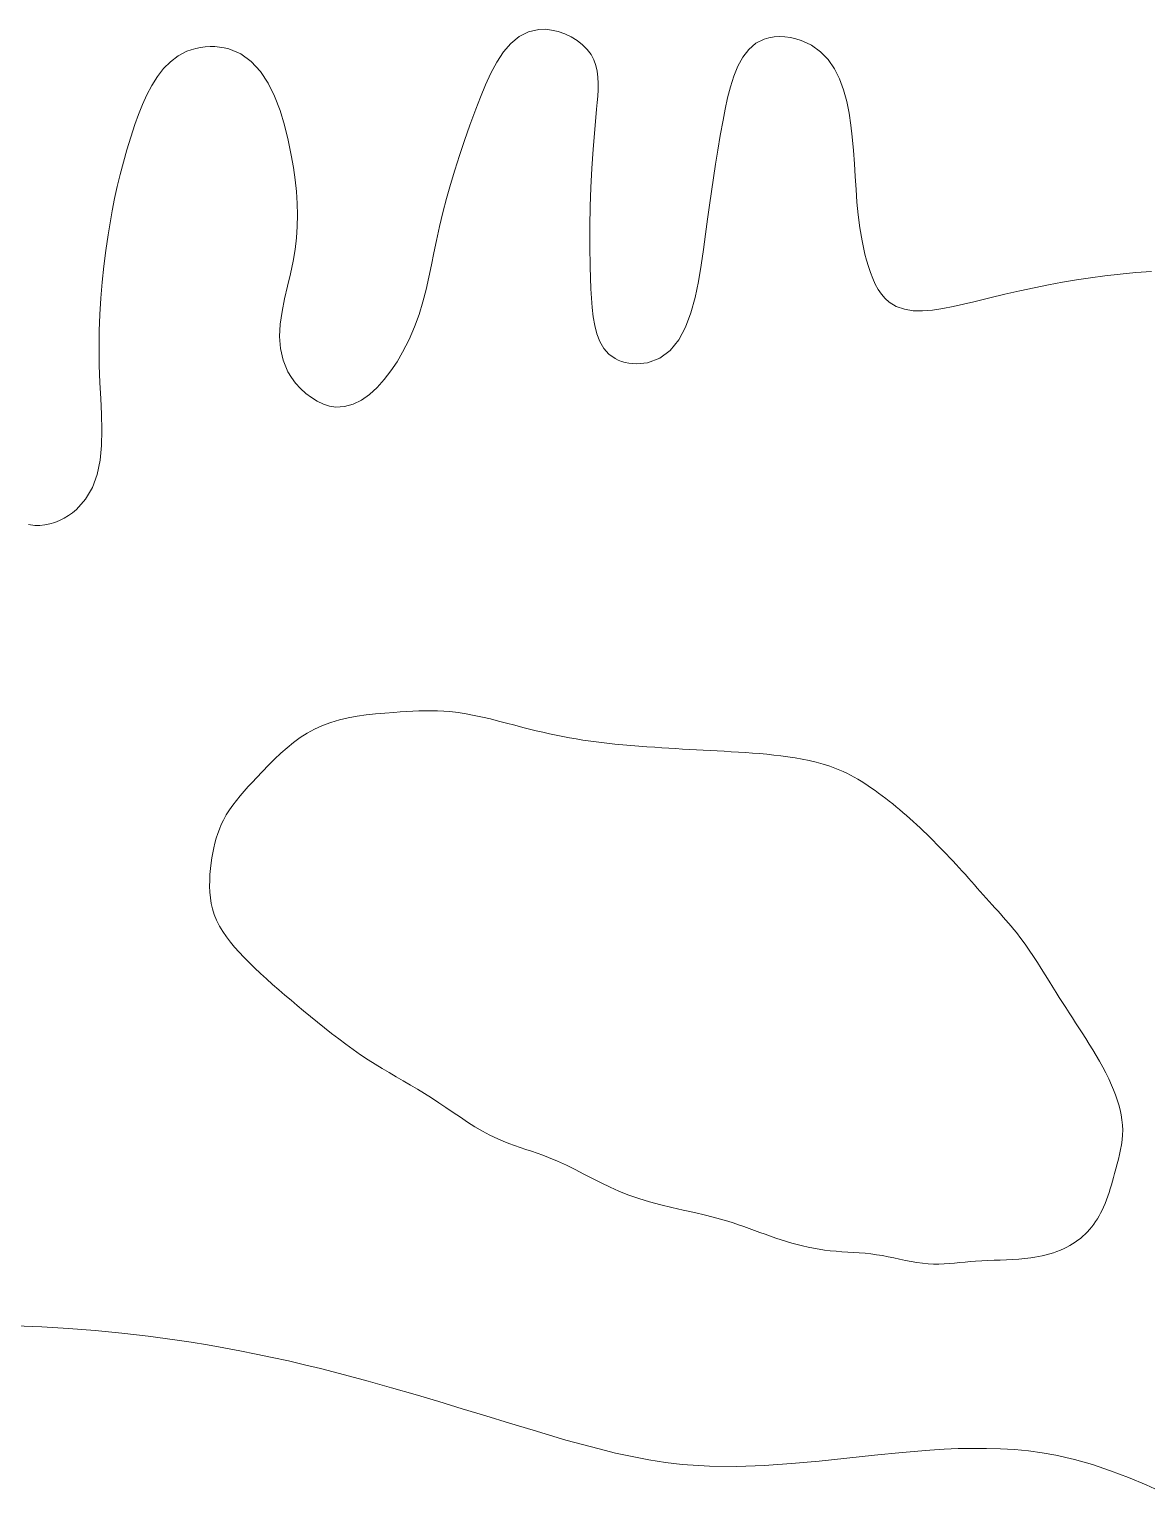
# Model space of a CAD drawing. Header units: millimetres. Extents: x -0.1 to 63, y 0 to 35.
# Drawn here: x 52.636 to 55.547, y 23.948 to 27.762 of the extents above; entities that cross this region are included whole.
import ezdxf

# ---------------------------------------------------------------- set-up
doc = ezdxf.new("R2010")
doc.units = ezdxf.units.MM
doc.header["$MEASUREMENT"] = 0
doc.layers.add('layout4', color=7, linetype='CONTINUOUS', lineweight=0)

msp = doc.modelspace()

# ---------------------------------------------------------------- linework, layer by layer
at = {"layer": 'layout4', "color": 6, "linetype": 'CONTINUOUS'}
for points in [[(55.55971598107527, 27.130432298030936), (55.51864101057527, 27.127594926830934), (55.47801689567527, 27.123873993230944), (55.437954616875274, 27.11932660873094), (55.40101675297527, 27.11436762653093), (55.36441962597527, 27.108746721730935), (55.327914828175274, 27.102475636130944), (55.29125395167527, 27.095566111330935), (55.25418858877527, 27.088029889030935), (55.216470331675275, 27.079878711030943), (55.17785077247527, 27.07112431883094), (55.13808150347527, 27.061778454130945), (55.09691411687527, 27.051852858730935), (55.070003183175274, 27.045343773330938), (55.042805791475274, 27.039150270330936), (55.015699605775275, 27.033817028730933), (54.98906228977527, 27.029888727930935), (54.963271507375275, 27.027910047130945), (54.93870492257527, 27.028425665630948), (54.915740199175275, 27.031980262530936), (54.89475500097527, 27.03911851713094), (54.876126991875275, 27.050385108730932), (54.865651934075274, 27.05988349763095), (54.856211307275274, 27.07103771393093), (54.84773363977527, 27.083613940230947), (54.84014745987527, 27.09737835923094), (54.83338129597527, 27.112097153330936), (54.82736367637527, 27.127536505230935), (54.82202312947527, 27.143462597530938), (54.81728818347527, 27.159641612830935), (54.813087366875266, 27.17583973373094), (54.80548043557527, 27.210626763530936), (54.799717955975275, 27.244629537030928), (54.79543350687527, 27.27808982743093), (54.79226066717527, 27.311249408130948), (54.78983301547527, 27.34435005253094), (54.78778413087527, 27.377633533930943), (54.78574759197527, 27.41134162563094), (54.78335697767527, 27.44571610113094), (54.780245866875276, 27.48099873373094), (54.77671899997527, 27.511886614130944), (54.772013190675274, 27.543037263030936), (54.765741010075274, 27.573876048430943), (54.75751502947527, 27.603828338330942), (54.74694781997527, 27.63231950063094), (54.73365195277527, 27.658774903430935), (54.717239999075275, 27.682619914530928), (54.69732453007527, 27.703279902030943), (54.67351811687527, 27.720180233730943), (54.66080618787527, 27.72671138083095), (54.64734891237527, 27.732204414430935), (54.63336214397527, 27.73659498353093), (54.61906173657527, 27.739818737130943), (54.60466354357527, 27.741811324030948), (54.59038341897527, 27.74250839323093), (54.57643721637527, 27.74184559363094), (54.56304078937527, 27.739758574130942), (54.55040999187527, 27.736182983730938), (54.52888265457527, 27.725183414330942), (54.51058499307527, 27.709278563130933), (54.49516513517527, 27.689229944530936), (54.482271208875275, 27.665799072930934), (54.471551341775275, 27.639747462830936), (54.46265366177527, 27.611836628430936), (54.45522629677527, 27.58282808433094), (54.448917374575274, 27.55348334493094), (54.443375022975275, 27.524563924530934), (54.43620041537527, 27.484829655130937), (54.42973569567527, 27.446983139330936), (54.42383532967527, 27.410463981930942), (54.41835378307527, 27.37471178753094), (54.41314552157527, 27.339166160930944), (54.40806501107527, 27.303266706730934), (54.40296671727528, 27.266453029630934), (54.397705105875275, 27.228164734430948), (54.39213464267527, 27.187841425730934), (54.386241088775265, 27.14675974543094), (54.379280292575274, 27.10460784683094), (54.37060862547527, 27.06273515003093), (54.35958245847527, 27.02249107513094), (54.34555816277527, 26.985225042330935), (54.327892109575274, 26.952286471630938), (54.30594067007527, 26.92502478323094), (54.27906021547527, 26.904789397230942), (54.246607116875275, 26.892929733730934), (54.237249608075274, 26.891388574130943), (54.22759953077527, 26.890507012130936), (54.217780180175275, 26.890294040730936), (54.20791485137527, 26.89075865323093), (54.198126839575266, 26.89190984273094), (54.18853943997527, 26.893756602430937), (54.17927594787527, 26.89630792533094), (54.170459658475274, 26.899572804730937), (54.16221386687527, 26.903560233730943), (54.14601558527527, 26.91519263863094), (54.13299210627527, 26.93008671263094), (54.122769742275274, 26.94776255933094), (54.114974805675274, 26.967740282330936), (54.10923360897527, 26.98953998503094), (54.10517246457527, 27.01268177113094), (54.10241768497527, 27.03668574413093), (54.100595582575274, 27.061072007630937), (54.09933246977527, 27.085360665130935), (54.09717468977527, 27.142426776830945), (54.096070804775266, 27.196717029930937), (54.09597462317527, 27.24888403633093), (54.096839953375266, 27.299580407330936), (54.09862060387527, 27.34945875483095), (54.10127038317527, 27.399171690430933), (54.104743099675275, 27.449371825730935), (54.10899256197527, 27.500711772330945), (54.11397257837527, 27.553844141830933), (54.115582734475275, 27.570443679930943), (54.11699517317527, 27.58713919413094), (54.11794879887527, 27.603800227330936), (54.11818251567527, 27.620296322630935), (54.11743522797527, 27.636497022930936), (54.11544583997527, 27.652271871230933), (54.11195325597527, 27.66749041043094), (54.10669638017527, 27.682022183630945), (54.099414116875266, 27.69573673373094), (54.08930569867527, 27.709243379930935), (54.07702001197527, 27.721538079830932), (54.06295095017527, 27.73247455803094), (54.04749240697527, 27.74190653933094), (54.03103827587527, 27.749687748530945), (54.01398245017527, 27.75567191023094), (53.99671882367527, 27.759712749430943), (53.97964128967527, 27.761663990630936), (53.96314374187527, 27.76137935873095), (53.93643202867527, 27.75533362253094), (53.91244932967527, 27.742889405830933), (53.890935928075265, 27.724958783830942), (53.87163210677527, 27.702453831330942), (53.85427814907527, 27.676286623230936), (53.83861433817527, 27.64736923443094), (53.82438095697527, 27.61661374003094), (53.81131828887527, 27.584932214830943), (53.799166616875276, 27.553236733730937), (53.78385569357527, 27.511664399930932), (53.76966825567527, 27.47150052873094), (53.75654285477527, 27.432519549930944), (53.744418042475274, 27.39449589323094), (53.73323237047527, 27.357203988430935), (53.722924390275274, 27.320418265330943), (53.713432653575275, 27.283913153630948), (53.704695711875274, 27.24746308323094), (53.69665211687527, 27.210842483730943), (53.69025233067527, 27.179423372330945), (53.68391757417527, 27.147736229330945), (53.67725589047527, 27.115799480530935), (53.669875323075274, 27.08363155163094), (53.661383914975275, 27.051250868430937), (53.65138970957527, 27.018675856730937), (53.63950075007527, 26.985924942430938), (53.625325079675264, 26.953016551130943), (53.60847074187527, 26.919969108730935), (53.59408629037527, 26.895535145930932), (53.57815240987527, 26.87169898633094), (53.56080245597527, 26.84912453923094), (53.54216978447527, 26.82847571383094), (53.52238775137527, 26.81041641933095), (53.501589712175274, 26.795610564830934), (53.47990902287527, 26.78472205953093), (53.45747903917527, 26.778414812830942), (53.43443311687527, 26.777352733730932), (53.41827865347527, 26.779942807030945), (53.402133962375274, 26.78507461063094), (53.38623846007527, 26.792477951530937), (53.37083156337527, 26.80188263703094), (53.35615268857527, 26.813018474230944), (53.34244125257527, 26.825615270330943), (53.32993667167527, 26.839402832430945), (53.31887836257527, 26.854110967930936), (53.30950574187527, 26.869469483730935), (53.29698383857527, 26.899027149230932), (53.290158358375265, 26.929682105130937), (53.28809583127527, 26.961222308930942), (53.28986278737527, 26.993435718030938), (53.29452575667527, 27.026110290130944), (53.30115126927527, 27.059033982730938), (53.30880585507527, 27.091994753330937), (53.31655604427527, 27.12478055953093), (53.323468366875275, 27.157179358730943), (53.32859519647527, 27.187763274330933), (53.33215585497527, 27.217970046330944), (53.334214661575274, 27.24797394783094), (53.33483593567527, 27.27794925153094), (53.33408399647527, 27.30807023063093), (53.332023163275274, 27.338511157830933), (53.32871775517527, 27.369446306330943), (53.32423209167527, 27.40104994903095), (53.31863049187527, 27.433496358730935), (53.310719127075274, 27.47233153993093), (53.30104541007527, 27.511528138530934), (53.28927108577527, 27.550070298530937), (53.27505789947527, 27.586942163830937), (53.25806759627527, 27.62112787843094), (53.23796192117527, 27.65161158633094), (53.214402619575274, 27.677377431330935), (53.18705143637527, 27.697409557430944), (53.155570116875275, 27.710692108730935), (53.14388785697527, 27.71349761383094), (53.13181057107527, 27.715410282030945), (53.11945979057527, 27.71643498033094), (53.10695704727527, 27.716576575830942), (53.09442387257527, 27.71583993563094), (53.08198179807527, 27.714229926730937), (53.06975235537527, 27.711751416230936), (53.057857076175274, 27.708409271130932), (53.046417491875275, 27.704208358730938), (53.02381207347527, 27.692435647730946), (53.003623902375274, 27.677222340730932), (52.98563081007527, 27.659032370430936), (52.96961062847527, 27.638329669730936), (52.95534118927527, 27.61557817143094), (52.94260032427527, 27.591241808330945), (52.931165865175274, 27.56578451333094), (52.92081564377527, 27.53967021913094), (52.91132749187527, 27.51336285873094), (52.900288752975264, 27.480399147630948), (52.89020928817527, 27.447818414930936), (52.88102645497527, 27.41557106743093), (52.87267761087527, 27.38360751203095), (52.865100113575274, 27.351878155730944), (52.85823132047527, 27.320333405330942), (52.852008589075275, 27.28892366773094), (52.84636927707527, 27.257599349930942), (52.84125074187527, 27.22631085873094), (52.83527143497527, 27.185386924230937), (52.83010994237527, 27.144302707830946), (52.825801580275275, 27.102921440830936), (52.82238166517527, 27.061106354630937), (52.81988551337527, 27.018720680730937), (52.81834844127527, 26.97562765023093), (52.81780576517527, 26.931690494630942), (52.818292801575275, 26.886772445430932), (52.81984486687527, 26.840736733730935), (52.821933149675274, 26.799771368330937), (52.823937545075275, 26.75845957813094), (52.82494073927527, 26.71740507233093), (52.82402541867527, 26.67721156033093), (52.820274269675274, 26.638482751430942), (52.81276997867527, 26.601822355030947), (52.80059523197527, 26.56783408033094), (52.78283271587527, 26.537121636830932), (52.758565116875275, 26.510288733730945), (52.748569111775275, 26.502075421330943), (52.73780835407527, 26.49450281743094), (52.72639705957527, 26.487680718730942), (52.71444944437527, 26.481718922030936), (52.70207972447527, 26.47672722423094), (52.68940211567527, 26.472815422230934), (52.676530834175274, 26.47009331273094), (52.66358009597527, 26.468670692630937), (52.65066411687527, 26.468657358730937), (52.63371900037527, 26.470926282930947)], [(52.59901987067527, 24.383387840630945), (52.66855090797527, 24.380520874430943), (52.73802924127527, 24.376393984330946), (52.80742571207527, 24.37099084153094), (52.87671116217527, 24.364295117230938), (52.945856433175265, 24.356290482530937), (53.01483236687527, 24.346960608730935), (53.05744627507527, 24.340514331230935), (53.09997750967527, 24.33356493423093), (53.14241950747527, 24.326123705330943), (53.18476570547527, 24.31820193253094), (53.227009540575274, 24.30981090363093), (53.26914444977527, 24.30096190653094), (53.311163870175264, 24.291666228930936), (53.35306123847527, 24.28193515873093), (53.39482999187527, 24.271779983730937), (53.45678131147527, 24.255912769230946), (53.51849214507527, 24.239254767230932), (53.58002168007527, 24.221930356130937), (53.641429103775266, 24.20406391433093), (53.702773603975274, 24.185779819930943), (53.76411436787527, 24.16720245143094), (53.82551058297527, 24.148456186930943), (53.88702143677527, 24.12966540493093), (53.94870611687527, 24.110954483730932), (53.99142864657527, 24.09817094613093), (54.034259982375275, 24.085674389630935), (54.07719782897527, 24.073654414230944), (54.12023989157527, 24.06230061973093), (54.16338387507527, 24.051802606230936), (54.206627484275266, 24.042349973430944), (54.24996842437527, 24.03413232133094), (54.293404400275264, 24.027339249730943), (54.33693311687527, 24.02216035873094), (54.40780890257527, 24.017415184830938), (54.47891617497527, 24.01666521193094), (54.550247928575274, 24.019149333730937), (54.62179715757527, 24.024106444130936), (54.693556856675265, 24.030775436930938), (54.76552002017527, 24.03839520593094), (54.83767964257527, 24.046204645030937), (54.91002871827527, 24.053442648030938), (54.98256024187527, 24.05934810873094), (55.01944914297527, 24.061590300830943), (55.05633723857527, 24.06317655163093), (55.093178490275264, 24.063990711430932), (55.12992685927527, 24.063916630030945), (55.16653630727527, 24.06283815763093), (55.202960795575265, 24.06063914423093), (55.23915428557527, 24.05720343993094), (55.27507073887527, 24.05241489473094), (55.31066411687527, 24.046157358730934), (55.35865633677527, 24.03514891603093), (55.40604759497527, 24.02154687363094), (55.452924043575266, 24.005708406530943), (55.49937183437527, 23.987990689830937), (55.545477119475265, 23.968750898230937), (55.59132605077527, 23.948346206930935)]]:
    msp.add_lwpolyline(points, dxfattribs=at)
at = {"layer": 'layout4', "color": 3, "linetype": 'CONTINUOUS'}
msp.add_lwpolyline([(54.42809986687527, 25.881355483730943), (54.410069385875275, 25.882321904830942), (54.39203195537527, 25.88329002633094), (54.37398829277527, 25.884266124930942), (54.35593911547527, 25.88525647743094), (54.33788514077527, 25.886267360430935), (54.31982708617527, 25.88730505093093), (54.301765669075266, 25.88837582543094), (54.28370160687527, 25.88948596083094), (54.26563561687527, 25.89064173373094), (54.24470031697527, 25.892049870330936), (54.22377048527527, 25.89355836013094), (54.20285321507527, 25.895197845130934), (54.181955599875266, 25.89699896743093), (54.16108473297527, 25.898992369030932), (54.14024770777527, 25.90120869193093), (54.11945161777527, 25.903678578130936), (54.09870355637527, 25.906432669730933), (54.07801061687527, 25.909501608730935), (54.06052686727527, 25.912365383930933), (54.043083324775274, 25.91546406413094), (54.02567554347527, 25.918784590730937), (54.00829907737527, 25.922313904830943), (53.990949480575274, 25.926038947830932), (53.973622307075274, 25.92994666103094), (53.95631311087527, 25.93402398553094), (53.93901744607527, 25.938257862630934), (53.92173086687527, 25.94263523373094), (53.90070657067527, 25.94811788503094), (53.879680866775274, 25.953666548130936), (53.85864548107527, 25.95915418973094), (53.83759213927527, 25.964453776830936), (53.81651256717527, 25.969438276230928), (53.79539849057527, 25.973980654730937), (53.77424163527527, 25.977953879230938), (53.75303372707527, 25.98123091663093), (53.73176649187527, 25.98368473373094), (53.71575025667527, 25.984927311930928), (53.69969231087527, 25.98568563823093), (53.68358907347527, 25.986011440130937), (53.667436963475275, 25.985956445330938), (53.65123239997527, 25.985572381230934), (53.63497180207527, 25.984910975430935), (53.61865158867527, 25.984023955630946), (53.60226817887527, 25.982963049130944), (53.585817991875274, 25.981779983730945), (53.56188318407527, 25.979899207130938), (53.53791586427527, 25.977693266930938), (53.51403116727527, 25.974984800230942), (53.49034422797527, 25.97159644373094), (53.46697018127527, 25.96735083453093), (53.44402416187527, 25.962070609530937), (53.42162130487527, 25.955578405630945), (53.39987674487527, 25.94769685973094), (53.37890561687527, 25.93824860873094), (53.360153147575275, 25.92794299463094), (53.34209082857527, 25.91629694083093), (53.32463897767527, 25.90348102603093), (53.30771791257527, 25.88966582893094), (53.291247950875274, 25.87502192793093), (53.27514941027527, 25.859719901830942), (53.25934260837527, 25.84393032923094), (53.24374786307527, 25.827823788630937), (53.22828549187527, 25.81157085873093), (53.21729393327527, 25.799942498330935), (53.20642288237527, 25.788272322230938), (53.19576594177527, 25.776506163630938), (53.18541671417527, 25.764589855630927), (53.17546880237527, 25.752469231330934), (53.166015808975274, 25.740090123930937), (53.15715133687527, 25.727398366430933), (53.14896898857527, 25.71433979203094), (53.14156236687527, 25.700860233730932), (53.13611594947527, 25.689456129230933), (53.13122335037527, 25.677758765530935), (53.12685302567527, 25.665794825830943), (53.12297343107527, 25.65359099363094), (53.11955302247527, 25.64117395213094), (53.11656025587527, 25.628570384530946), (53.11396358717527, 25.615806974230935), (53.111731472175265, 25.602910404530945), (53.109832366875274, 25.58990735873094), (53.10801616197527, 25.574632970030933), (53.106689202375264, 25.559307454830943), (53.10592999097527, 25.543988402930935), (53.10581703117527, 25.528733404430938), (53.106428826175275, 25.513600049130943), (53.107843878975274, 25.498645926930934), (53.11014069287527, 25.483928627930936), (53.11339777117527, 25.46950574183094), (53.11769361687527, 25.45543485873094), (53.12387113347527, 25.439971241630943), (53.13133257917527, 25.42500338983093), (53.13992758797527, 25.410501254130935), (53.149505794475274, 25.396434785630944), (53.15991683287527, 25.382773935130942), (53.171010337475266, 25.36948865373094), (53.18263594267527, 25.356548892430936), (53.19464328267527, 25.34392460213094), (53.20688199187527, 25.331585733730932), (53.222417932475274, 25.31643057253093), (53.23807562237527, 25.301634298830933), (53.253848714075275, 25.28715196033093), (53.26973086007527, 25.272938604630934), (53.28571571287527, 25.25894927923093), (53.30179692487527, 25.245139031830945), (53.31796814877527, 25.231462910130944), (53.33422303687527, 25.217875961530936), (53.35055524187527, 25.204333233730935), (53.36861641887527, 25.189444945630935), (53.386785081875274, 25.174608262930946), (53.40508275797527, 25.15987567743093), (53.42353097447527, 25.14529968063094), (53.442151258575265, 25.130932764130932), (53.46096513757527, 25.116827419630933), (53.47999413887527, 25.10303613863094), (53.499259789475275, 25.089611412830934), (53.51878361687527, 25.076605733730943), (53.536834798675265, 25.065125323430934), (53.555070881475274, 25.053951304730944), (53.57344379457527, 25.04299731433093), (53.59190546707527, 25.032176988630933), (53.610407828075274, 25.021403964130936), (53.62890280697527, 25.010591877430937), (53.647342332775274, 24.999654364930933), (53.66567833467527, 24.988505063230946), (53.683862741875274, 24.97705760873094), (53.70280077837527, 24.964642449330935), (53.72160107267527, 24.951971404430935), (53.74034688237527, 24.939214190630935), (53.759121465075275, 24.926540524330928), (53.778008078475274, 24.914120122030937), (53.79708998017527, 24.902122700430937), (53.81645042797527, 24.890717975730936), (53.83617267927527, 24.880075664730935), (53.856339991875274, 24.870365483730936), (53.87063585147527, 24.864234886530934), (53.88513982427527, 24.858532749230932), (53.89980533357527, 24.853156358430933), (53.91458580277527, 24.848003000530937), (53.92943465527527, 24.842969962130933), (53.944305314575274, 24.837954529730936), (53.95915120397527, 24.83285398993094), (53.97392574687527, 24.827565629030943), (53.98858236687527, 24.821986733730935), (54.012065047475275, 24.812155215530932), (54.03520810707527, 24.801525208130936), (54.05810586537527, 24.790335588430935), (54.08085264207527, 24.77882523323093), (54.10354275697527, 24.76723301903094), (54.12627052967527, 24.75579782273094), (54.14913027987527, 24.74475852113093), (54.17221632737527, 24.73435399083094), (54.19562299187527, 24.72482310873093), (54.22365556567527, 24.714938306130932), (54.25215489337527, 24.706297358430945), (54.28101340147527, 24.698604238230942), (54.31012351637527, 24.691562918030936), (54.33937766437527, 24.684877370530938), (54.36866827207527, 24.67825156823093), (54.39788776577527, 24.671389483830936), (54.42692857187527, 24.663995089730943), (54.45568311687527, 24.655772358730943), (54.469720614475264, 24.651339248430943), (54.483681547275275, 24.64668313603094), (54.49758499537527, 24.64185407733093), (54.51145003887527, 24.636902128230943), (54.52529575787527, 24.63187734473094), (54.53914123267527, 24.626829782630935), (54.55300554307527, 24.621809497730933), (54.56690776947527, 24.616866546230934), (54.58086699187527, 24.612050983730935), (54.594705661775265, 24.607472123730943), (54.60861623627527, 24.603096055830946), (54.62259661727527, 24.598952964130945), (54.63664470717527, 24.595073032930937), (54.650758408175264, 24.591486446530936), (54.66493562237527, 24.588223389130945), (54.67917425217527, 24.58531404503094), (54.69347219957527, 24.58278859853094), (54.707827366875264, 24.58067723373094), (54.72284125167527, 24.578925745430936), (54.73790205797527, 24.577542826130937), (54.75299686597527, 24.576414743930936), (54.76811275587527, 24.575427767230934), (54.78323680787527, 24.57446816443094), (54.798356102275264, 24.573422203830944), (54.81345771917527, 24.572176153830934), (54.828528738975265, 24.570616282630937), (54.84355624187527, 24.568628858730932), (54.858578414775266, 24.566135793730936), (54.87355594237527, 24.563250568830938), (54.88850097117527, 24.560125713530933), (54.90342564737527, 24.55691375693094), (54.91834211767527, 24.553767228630928), (54.933262528375266, 24.550838657730935), (54.948199025775274, 24.548280573830937), (54.96316375647527, 24.546245506030942), (54.978168866875265, 24.544885983730936), (54.99176997737527, 24.544329320730938), (55.00540874747527, 24.544344314830937), (55.019079949775275, 24.544826504030937), (55.03277835647527, 24.545671426030932), (55.046498740175274, 24.54677461903094), (55.06023587307527, 24.54803162083094), (55.073984527775266, 24.549337969430933), (55.087739476575265, 24.550589202730933), (55.10149549187527, 24.551680858730933), (55.11757872387527, 24.552660938430932), (55.13365328147527, 24.553387719030933), (55.149716181975265, 24.55396905083094), (55.16576444227527, 24.554512784030933), (55.18179507967527, 24.555126769130933), (55.19780511117527, 24.555918856330933), (55.21379155397527, 24.556996895930933), (55.22975142517527, 24.55846873833094), (55.24568174187527, 24.560442233730935), (55.25552912267527, 24.56196212103094), (55.26534664157527, 24.563734478330943), (55.27511691737527, 24.56577798093093), (55.28482256867527, 24.568111303830932), (55.29444621437527, 24.570753122530927), (55.30397047327527, 24.573722112030936), (55.31337796407527, 24.577036947830933), (55.322651305675265, 24.580716304930945), (55.33177311687527, 24.584778858730942), (55.33926905657527, 24.58848090223094), (55.34662868387527, 24.592462344030935), (55.35383374907527, 24.596721688730938), (55.36086600287527, 24.601257441230942), (55.36770719567527, 24.60606810613093), (55.37433907787527, 24.611152188030943), (55.38074340017527, 24.616508191830942), (55.38690191297527, 24.62213462213094), (55.392796366875274, 24.628029983730936), (55.39855863837527, 24.63435744243094), (55.404029535775265, 24.64094401113094), (55.40921526917527, 24.647766892430933), (55.414122048575265, 24.654803289430944), (55.41875608417527, 24.662030404930928), (55.42312358627527, 24.669425441730937), (55.427230764775274, 24.676965602730945), (55.43108382987527, 24.684628090730936), (55.43468899187527, 24.692390108730933), (55.43870592187527, 24.701818457430928), (55.44241661847527, 24.711347754930937), (55.445863599875274, 24.72096822843093), (55.44908938437527, 24.730670105030935), (55.45213649017527, 24.740443611830937), (55.45504743567527, 24.75027897603094), (55.45786473887527, 24.760166424630935), (55.46063091817527, 24.77009618483093), (55.46338849187527, 24.780058483730937), (55.46685122807527, 24.792521231330937), (55.47026834577527, 24.805016656730942), (55.473541438975275, 24.81754200093094), (55.47657210147527, 24.83009450503094), (55.479261927275275, 24.84267140993094), (55.481512510375275, 24.855269956830934), (55.483225444475266, 24.867887386530935), (55.48430232367527, 24.880520940130932), (55.48464474187527, 24.893167858730934), (55.484136377875274, 24.906463476130934), (55.48277977477527, 24.919748083230942), (55.48064606817527, 24.932998961930934), (55.47780639347527, 24.946193394330933), (55.47433188617527, 24.959308662530944), (55.47029368187527, 24.97232204853094), (55.46576291607527, 24.985210834330942), (55.460810724175275, 24.99795230203094), (55.455508241875265, 25.010523733730935), (55.44824207507527, 25.026479469230935), (55.44055715807527, 25.04214737163093), (55.43250003847527, 25.05756089163094), (55.424117264075264, 25.07275348013094), (55.41545538267527, 25.087758588230937), (55.406560941975265, 25.10260966673094), (55.39748048977527, 25.117340166530933), (55.38826057387527, 25.131983538530932), (55.37894774187527, 25.14657323373093), (55.370485734375265, 25.159738143030935), (55.361996828675274, 25.172893662830944), (55.35349200297527, 25.18604692493093), (55.34498223497527, 25.199205061630934), (55.33647850287527, 25.21237520483093), (55.32799178447527, 25.225564486530942), (55.31953305787527, 25.23878003893094), (55.31111330107527, 25.252028993930935), (55.30274349187527, 25.265318483730933), (55.292653327275275, 25.281504305630932), (55.28259109477527, 25.297712852630937), (55.272494960275274, 25.313896618730933), (55.26230308937527, 25.330008098030945), (55.25195364797527, 25.345999784530928), (55.241384801675274, 25.361824172330937), (55.230534716375274, 25.377433755430943), (55.21934155787527, 25.392781027830935), (55.20774349187527, 25.40781848373093), (55.20104856867527, 25.41609677283094), (55.19422720237527, 25.42427824543094), (55.18729954787527, 25.432378315630938), (55.18028576007527, 25.440412397730938), (55.173205993675275, 25.448395905930933), (55.16608040387527, 25.456344254430945), (55.15892914527527, 25.464272857430938), (55.15177237297527, 25.47219712913093), (55.14463024187527, 25.480132483730937), (55.136842135375275, 25.488850426630933), (55.12908643297527, 25.49759255263093), (55.12135379427527, 25.506351256830936), (55.11363487897527, 25.51511893383093), (55.105920346775264, 25.52388797873094), (55.09820085727527, 25.532650786230928), (55.09046707017527, 25.541399751330943), (55.08270964517527, 25.550127268930932), (55.07491924187527, 25.55882573373094), (55.066773753675264, 25.567834622030944), (55.05858223347527, 25.576803168430942), (55.05034442307527, 25.58573068183094), (55.042060063775274, 25.59461647093094), (55.03372889737527, 25.60345984453093), (55.02535066537527, 25.612260111330936), (55.016925109375265, 25.62101658013094), (55.008451971075274, 25.629728559630934), (54.999930991875274, 25.638395358730943), (54.991398795675266, 25.646978018030936), (54.982815242775274, 25.65550975213094), (54.974176657375274, 25.66398510873094), (54.96547936367527, 25.672398635230934), (54.95671968587527, 25.680744879430932), (54.94789394807527, 25.68901838883093), (54.93899847457527, 25.697213710930935), (54.93002958937527, 25.705325393330934), (54.92098361687527, 25.713347983730937), (54.91224851927527, 25.720939690630942), (54.90343686267527, 25.72844166383093), (54.89454609947527, 25.73585081023094), (54.88557368217527, 25.743164036630944), (54.87651706307527, 25.75037824993093), (54.867373694575264, 25.757490356930944), (54.85814102907527, 25.764497264530945), (54.84881651907527, 25.77139587943094), (54.83939761687527, 25.778183108730943), (54.83058497597527, 25.78436534783094), (54.82168382277527, 25.79042677303094), (54.81268883977527, 25.796344817630935), (54.80359470967527, 25.802096915030944), (54.79439611497527, 25.80766049843093), (54.785087738175264, 25.81301300113094), (54.775664262075274, 25.818131856630938), (54.766120369075274, 25.822994498030933), (54.75645074187527, 25.82757835873093), (54.73937620237527, 25.83483273443093), (54.72195296157527, 25.841248978230933), (54.70422662767527, 25.846895655430938), (54.68624280937527, 25.851841331530935), (54.66804711477527, 25.85615457183094), (54.649685152275275, 25.859903941830932), (54.63120253037527, 25.86315800693094), (54.612644857475274, 25.865985332330933), (54.59405774187527, 25.86845448373094), (54.57558963407527, 25.870615722630944), (54.55713483327527, 25.872522064630942), (54.53869067347527, 25.874204773330945), (54.52025448827527, 25.87569511223094), (54.50182361157527, 25.87702434483094), (54.48339537727527, 25.878223734730938), (54.46496711917527, 25.879324545430933), (54.446536171075266, 25.880358040630938), (54.42809986687527, 25.881355483730943)], dxfattribs=at)

doc.saveas('drawing.dxf')
